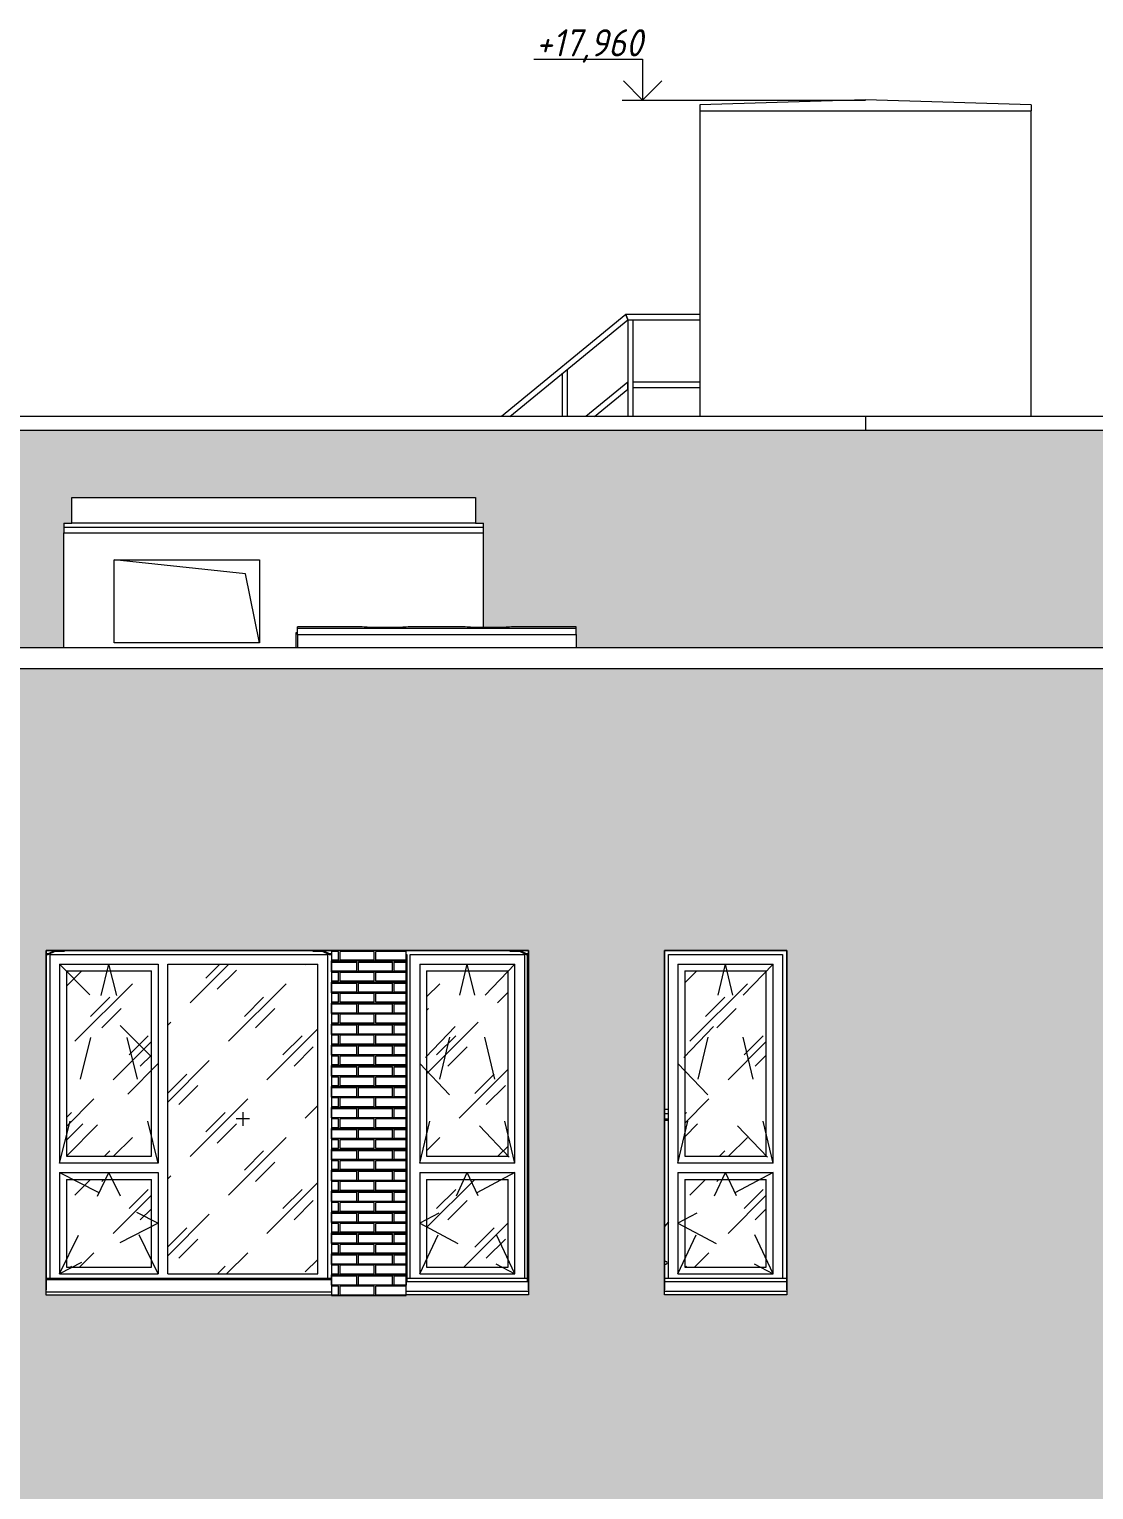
# Model space of a CAD drawing. Header units: millimetres. Extents: x 3914 to 319671, y -18248 to 19136.
# Drawn here: x 100680 to 108514, y 7730 to 18481 of the extents above; entities that cross this region are included whole.
import ezdxf

# ---------------------------------------------------------------- set-up
doc = ezdxf.new("R2010")
doc.units = ezdxf.units.MM
doc.linetypes.add('Штрих', pattern=[635, 317.5, -317.5])
for name, color, linetype, lineweight in [('A-DETL-2', 7, 'Continuous', 5), ('A-DOOR', 7, 'Continuous', 9), ('A-DOOR-1', 7, 'Continuous', 5), ('A-DOOR-FRAM', 7, 'Continuous', 5), ('A-DOOR-HDLN', 7, 'Штрих', 5), ('A-GENM', 7, 'Continuous', 9), ('A-GLAZ', 7, 'Continuous', 9), ('A-GLAZ-1', 7, 'Continuous', 5), ('A-GLAZ-2', 7, 'Штрих', 5), ('A-ROOF', 7, 'Continuous', 9), ('A-WALL', 7, 'Continuous', 5), ('A-WALL-PATT', 7, 'Continuous', 5), ('G-ANNO-DIMS', 7, 'Continuous', 9), ('I-WALL', 7, 'Continuous', 5)]:
    doc.layers.add(name, color=color, linetype=linetype, lineweight=lineweight)
doc.styles.add('ISOCPEUR_I_3', font='isocpeui.ttf', dxfattribs={"width": 0.9, "height": 200})
pattern_1 = [(45, (66990.3, 100), (-282.843, 282.843), [200, -600]), (45, (66790.3, 0), (-282.843, 282.843), [600, -200]), (45, (67190.3, -100), (-282.843, 282.843), [200, -600])]

# ---------------------------------------------------------------- blocks, each defined once
blk = doc.blocks.new('парапет - парапет-18575254-АР2_ТР1_Фасад 1-___')
at = {"layer": 'A-GENM'}
for p, q in [((-418, 13930), (75998, 13930)), ((-411, 13776), (75991, 13776))]:
    blk.add_line(p, q, dxfattribs=at)
blk = doc.blocks.new('Окно_СКБ_1Ст_БезПР - ОК-2__л__900х2500_h__Рекреация-V18-АР2_ТР1_Фасад 1-___')
at = {"layer": 'A-GLAZ-1'}
h = blk.add_hatch(dxfattribs=at)
h.set_pattern_fill('FP_28', color=256, style=0, pattern_type=2)
h.set_pattern_definition(pattern_1)
h.paths.add_polyline_path([(64944, 10185), (65010, 10185), (65010, 11550), (64410, 11550), (64410, 10185)], flags=0)
h = blk.add_hatch(dxfattribs=at)
h.set_pattern_fill('FP_27', color=256, style=0, pattern_type=2)
h.set_pattern_definition(pattern_1)
h.paths.add_polyline_path([(64410, 9370), (65010, 9370), (65010, 10015), (64410, 10015), (64410, 9511)], flags=0)
for p, q in [((65160, 11700), (64260, 11700)), ((64260, 11623), (64260, 11543)), ((64290, 9285), (64290, 11670)), ((64290, 11670), (65130, 11670)), ((65130, 11670), (65130, 9285)), ((65160, 9203), (65160, 11700)), ((64360, 11600), (64360, 10135)), ((64360, 11600), (65060, 11600)), ((64410, 11550), (64410, 10185)), ((64410, 11550), (65010, 11550)), ((65010, 10185), (65010, 11550)), ((65060, 10135), (65060, 11600)), ((64260, 11466), (64260, 11389)), ((64260, 11312), (64260, 11235)), ((64260, 11158), (64260, 11081)), ((64260, 11004), (64260, 10929)), ((64260, 10852), (64260, 10775)), ((64260, 10698), (64260, 10621)), ((64260, 10544), (64260, 10467)), ((64260, 10390), (64260, 10313)), ((64260, 10236), (64260, 10159)), ((65060, 10135), (64360, 10135)), ((64410, 10185), (65010, 10185)), ((64260, 10082), (64260, 10005)), ((64360, 10065), (64360, 9320)), ((64360, 10065), (65060, 10065)), ((64410, 10015), (64410, 9370)), ((64410, 10015), (65010, 10015)), ((65010, 9370), (65010, 10015)), ((65060, 9320), (65060, 10065)), ((64260, 9928), (64260, 9851)), ((64260, 9774), (64260, 9698)), ((64260, 9621), (64260, 9543)), ((64260, 9466), (64260, 9389)), ((64410, 9370), (65010, 9370)), ((64260, 9312), (64260, 9236)), ((64360, 9320), (65060, 9320))]:
    blk.add_line(p, q, dxfattribs=at)
at = {"layer": 'A-GLAZ-2'}
for p, q in [((64360, 10135), (64710, 11600)), ((65060, 11600), (64360, 10867)), ((65060, 10135), (64710, 11600)), ((64360, 10867), (65060, 10135)), ((64360, 9320), (64710, 10065)), ((65060, 10065), (64360, 9693)), ((65060, 9320), (64710, 10065)), ((64360, 9693), (65060, 9320))]:
    blk.add_line(p, q, dxfattribs=at)
blk = doc.blocks.new('Окно_СКБ_2Ст_БезПР - ОК-11__2100х2500_h_-V20-АР2_ТР1_Фасад 1-___')
at = {"layer": 'A-GLAZ-1'}
h = blk.add_hatch(dxfattribs=at)
h.set_pattern_fill('FP_27', color=256, style=0, pattern_type=2)
h.set_pattern_definition(pattern_1)
h.paths.add_polyline_path([(61760, 10185), (62385, 10185), (62385, 11550), (61760, 11550), (61760, 10810)], flags=0)
h = blk.add_hatch(dxfattribs=at)
h.set_pattern_fill('FP_27', color=256, style=0, pattern_type=2)
h.set_pattern_definition(pattern_1)
h.paths.add_polyline_path([(62505, 9320), (63610, 9320), (63610, 11600), (62505, 11600), (62505, 9326)], flags=0)
h = blk.add_hatch(dxfattribs=at)
h.set_pattern_fill('FP_27', color=256, style=0, pattern_type=2)
h.set_pattern_definition(pattern_1)
h.paths.add_polyline_path([(62262, 9370), (62385, 9370), (62385, 10015), (61760, 10015), (61760, 9370), (61879, 9370)], flags=0)
for p, q in [((61610, 11700), (61610, 9203)), ((63710, 11700), (61610, 11700)), ((61640, 9285), (61640, 11670)), ((61640, 11670), (63680, 11670)), ((63680, 11670), (63680, 9285)), ((63710, 11543), (63710, 11623)), ((61710, 11600), (61710, 10135)), ((61710, 11600), (62435, 11600)), ((61760, 11550), (61760, 10185)), ((61760, 11550), (62385, 11550)), ((62385, 10185), (62385, 11550)), ((62435, 11600), (62435, 10135)), ((62505, 9320), (62505, 11600)), ((62505, 11600), (63610, 11600)), ((63610, 9320), (63610, 11600)), ((63710, 11389), (63710, 11466)), ((63710, 11235), (63710, 11312)), ((63710, 11081), (63710, 11158)), ((63710, 10929), (63710, 11004)), ((63710, 10775), (63710, 10852)), ((63710, 10621), (63710, 10698)), ((63710, 10467), (63710, 10544)), ((63108, 10460), (63008, 10460)), ((63058, 10510), (63058, 10410)), ((63710, 10313), (63710, 10390)), ((63710, 10159), (63710, 10236)), ((62435, 10135), (61710, 10135)), ((61760, 10185), (62385, 10185)), ((61710, 10065), (61710, 9320)), ((61710, 10065), (62435, 10065)), ((61760, 10015), (61760, 9370)), ((61760, 10015), (62385, 10015)), ((62385, 9370), (62385, 10015)), ((62435, 10065), (62435, 9320)), ((63710, 10005), (63710, 10082)), ((63710, 9851), (63710, 9928)), ((63710, 9698), (63710, 9774)), ((63710, 9543), (63710, 9621)), ((63710, 9389), (63710, 9466)), ((61760, 9370), (62385, 9370)), ((61710, 9320), (62435, 9320)), ((62505, 9320), (63610, 9320)), ((63710, 9236), (63710, 9312))]:
    blk.add_line(p, q, dxfattribs=at)
at = {"layer": 'A-GLAZ-2'}
for p, q in [((61710, 10135), (62073, 11600)), ((61710, 11600), (62435, 10867)), ((62435, 10135), (62073, 11600)), ((62435, 10867), (61710, 10135)), ((61710, 9320), (62073, 10065)), ((61710, 10065), (62435, 9692)), ((62435, 9320), (62073, 10065)), ((62435, 9692), (61710, 9320))]:
    blk.add_line(p, q, dxfattribs=at)
blk = doc.blocks.new('Дверь_СКБ_1Ст_Внутренняя_БезПР - СОШ_Д-07_Дв_950x2100h_С_У мужской_ С_У женский-V38-АР2_ТР1_Фасад 1-___')
at = {"layer": 'A-DOOR'}
for p, q in [((66170, 9411), (66160, 9411)), ((66160, 9391), (66170, 9391))]:
    blk.add_line(p, q, dxfattribs=at)
blk.add_arc((66170, 9401), 10, 270, 90, dxfattribs=at)
at = {"layer": 'A-DOOR-1'}
blk.add_line((66190, 9703), (66160, 9667), dxfattribs=at)
at = {"layer": 'A-DOOR-FRAM'}
for p, q in [((66190, 10530), (66160, 10530)), ((66160, 10460), (66190, 10460)), ((66160, 10450), (66190, 10450))]:
    blk.add_line(p, q, dxfattribs=at)
at = {"layer": 'A-DOOR-HDLN'}
blk.add_line((66160, 10500), (66190, 10500), dxfattribs=at)
blk.add_line((66160, 10500), (66190, 10500), dxfattribs=at)
blk = doc.blocks.new('Окно_СКБ_1Ст_БезПР - ОК-2__л__900х2500_h__Рекреация-V71-АР2_ТР1_Фасад 1-___')
at = {"layer": 'A-GLAZ-1'}
h = blk.add_hatch(dxfattribs=at)
h.set_pattern_fill('FP_28', color=256, style=0, pattern_type=2)
h.set_pattern_definition(pattern_1)
h.paths.add_polyline_path([(66476, 10185), (66910, 10185), (66910, 11550), (66310, 11550), (66310, 10185)], flags=0)
h = blk.add_hatch(dxfattribs=at)
h.set_pattern_fill('FP_27', color=256, style=0, pattern_type=2)
h.set_pattern_definition(pattern_1)
h.paths.add_polyline_path([(66476, 9370), (66910, 9370), (66910, 10015), (66310, 10015), (66310, 9370)], flags=0)
for p, q in [((66160, 11700), (66160, 9203)), ((67060, 11700), (66160, 11700)), ((66190, 9285), (66190, 11670)), ((66190, 11670), (67030, 11670)), ((67030, 11670), (67030, 9285)), ((67060, 9203), (67060, 11700)), ((66260, 11600), (66260, 10135)), ((66260, 11600), (66960, 11600)), ((66310, 11550), (66310, 10185)), ((66310, 11550), (66910, 11550)), ((66910, 10185), (66910, 11550)), ((66960, 10135), (66960, 11600)), ((66960, 10135), (66260, 10135)), ((66310, 10185), (66910, 10185)), ((66260, 10065), (66260, 9320)), ((66260, 10065), (66960, 10065)), ((66310, 10015), (66310, 9370)), ((66310, 10015), (66910, 10015)), ((66910, 9370), (66910, 10015)), ((66960, 9320), (66960, 10065)), ((66310, 9370), (66910, 9370)), ((66260, 9320), (66960, 9320))]:
    blk.add_line(p, q, dxfattribs=at)
at = {"layer": 'A-GLAZ-2'}
for p, q in [((66260, 10135), (66610, 11600)), ((66960, 11600), (66260, 10867)), ((66960, 10135), (66610, 11600)), ((66260, 10867), (66960, 10135)), ((66260, 9320), (66610, 10065)), ((66960, 10065), (66260, 9693)), ((66960, 9320), (66610, 10065)), ((66260, 9693), (66960, 9320))]:
    blk.add_line(p, q, dxfattribs=at)
blk = doc.blocks.new('ОП_Труба - ОП_Труба 40x40x4_Угловая-30603759-АР2_ТР1_Фасад 1-___')
at = {"layer": 'A-GENM'}
for p, q in [((65407, 15944), (65407, 15630)), ((65439, 15970), (65415, 15950)), ((65447, 15630), (65447, 15976))]:
    blk.add_line(p, q, dxfattribs=at)
at = {"layer": 'A-GENM', "flags": 128}
for points in [[(65415, 15950), (65413, 15949), (65412, 15947), (65410, 15946), (65409, 15945), (65408, 15944), (65407, 15944), (65407, 15944)], [(65447, 15976), (65447, 15976), (65446, 15976), (65445, 15975), (65444, 15974), (65443, 15973), (65441, 15971), (65439, 15970)]]:
    blk.add_lwpolyline(points, dxfattribs=at)
blk = doc.blocks.new('ОП_Поручень_Наклонный - ОП_Поручень_Наклонный-30603760-АР2_ТР1_Фасад 1-___')
at = {"layer": 'A-GENM'}
for p, q in [((65877, 16381), (64961, 15630)), ((65889, 16349), (65880, 16373)), ((65024, 15630), (65891, 16341))]:
    blk.add_line(p, q, dxfattribs=at)
at = {"layer": 'A-GENM', "flags": 128}
for points in [[(65880, 16373), (65879, 16374), (65879, 16376), (65878, 16378), (65878, 16379), (65877, 16380), (65877, 16380), (65877, 16381)], [(65891, 16341), (65891, 16341), (65891, 16341), (65891, 16342), (65890, 16344), (65890, 16345), (65889, 16347), (65889, 16349)]]:
    blk.add_lwpolyline(points, dxfattribs=at)
blk = doc.blocks.new('ОП_Труба - ОП_Труба 40x40x4_Прямая-30603761-АР2_ТР1_Фасад 1-___')
at = {"layer": 'A-GENM'}
for p, q in [((65891, 16341), (65891, 15630)), ((65891, 16341), (65899, 16341)), ((65899, 16341), (65923, 16341)), ((65923, 16341), (65931, 16341)), ((65931, 15630), (65931, 16341))]:
    blk.add_line(p, q, dxfattribs=at)
blk = doc.blocks.new('ОП_Поручень_Наклонный - ОП_Поручень_Наклонный-30603764-АР2_ТР1_Фасад 1-___')
at = {"layer": 'A-GENM'}
for p, q in [((65891, 15884), (65582, 15630)), ((65645, 15630), (65891, 15832)), ((65891, 15843), (65891, 15874))]:
    blk.add_line(p, q, dxfattribs=at)
at = {"layer": 'A-GENM', "flags": 128}
for points in [[(65891, 15874), (65891, 15876), (65891, 15878), (65891, 15880), (65891, 15882), (65891, 15883), (65891, 15884), (65891, 15884)], [(65891, 15832), (65891, 15832), (65891, 15833), (65891, 15834), (65891, 15836), (65891, 15838), (65891, 15840), (65891, 15843)]]:
    blk.add_lwpolyline(points, dxfattribs=at)
blk = doc.blocks.new('ОП_Поручень_Прямой - ОП_Поручень_Прямой-30603774-АР2_ТР1_Фасад 1-___')
at = {"layer": 'A-GENM'}
for p, q in [((66420, 16381), (65877, 16381)), ((65880, 16373), (65889, 16349)), ((65891, 16341), (66420, 16341))]:
    blk.add_line(p, q, dxfattribs=at)
at = {"layer": 'A-GENM', "flags": 128}
for points in [[(65877, 16381), (65877, 16380), (65877, 16380), (65878, 16379), (65878, 16378), (65879, 16376), (65879, 16374), (65880, 16373)], [(65889, 16349), (65889, 16347), (65890, 16345), (65890, 16344), (65891, 16342), (65891, 16341), (65891, 16341), (65891, 16341)]]:
    blk.add_lwpolyline(points, dxfattribs=at)
blk = doc.blocks.new('ОП_Поручень_Прямой - ОП_Поручень_Прямой-30603775-АР2_ТР1_Фасад 1-___')
at = {"layer": 'A-GENM'}
for p, q in [((66420, 15884), (65931, 15884)), ((65931, 15876), (65931, 15884)), ((65931, 15852), (65931, 15876)), ((65931, 15844), (65931, 15852)), ((65931, 15844), (66420, 15844))]:
    blk.add_line(p, q, dxfattribs=at)
blk = doc.blocks.new('Фахверк_Влож_Уголок - Уголок_Фахверка-V164-АР2_ТР1_Фасад 1-___')
at = {"layer": 'A-GENM'}
for p, q in [((65154, 11670), (65160, 11670)), ((65154, 9259), (65154, 11670))]:
    blk.add_line(p, q, dxfattribs=at)
blk = doc.blocks.new('Фахверк_Влож_Полоса верхняя - Полоса верхняя_Фахверка-V129-АР2_ТР1_Фасад 1-___')
at = {"layer": 'A-GENM'}
for p, q in [((4494, 7500), (4494, 7495)), ((4494, 7495), (4563, 7495)), ((4563, 7495), (4614, 7470)), ((4615, 7475), (4564, 7500)), ((4614, 7470), (4630, 7470)), ((4630, 7475), (4615, 7475))]:
    blk.add_line(p, q, dxfattribs=at)
blk = doc.blocks.new('Фахверк_Влож_Уголок - Уголок_Фахверка-V125-АР2_ТР1_Фасад 1-___')
at = {"layer": 'A-GENM'}
for p, q in [((119330, 7170), (119336, 7170)), ((119336, 7170), (119336, 4759))]:
    blk.add_line(p, q, dxfattribs=at)
blk = doc.blocks.new('Фахверк_Влож_Полоса верхняя - Полоса верхняя_Фахверка-V175-АР2_ТР1_Фасад 1-___')
at = {"layer": 'A-GENM'}
for p, q in [((61625, 11675), (61610, 11675)), ((61610, 11670), (61626, 11670)), ((61676, 11700), (61625, 11675)), ((61626, 11670), (61677, 11695)), ((61677, 11695), (61746, 11695)), ((61746, 11695), (61746, 11700))]:
    blk.add_line(p, q, dxfattribs=at)
blk = doc.blocks.new('Фартук_СКБ_Полоса - Ф1_860 мм_Стена 650 мм-31996410-АР2_ТР1_Фасад 1-___')
at = {"layer": 'A-GENM'}
for p, q in [((67641, 15630), (67641, 15530)), ((70280, 15630), (67641, 15630)), ((67641, 15530), (70280, 15530))]:
    blk.add_line(p, q, dxfattribs=at)
blk = doc.blocks.new('Фартук_СКБ_Полоса - Ф1_860 мм_ПЭ-1450-34561121-АР2_ТР1_Фасад 1-___')
at = {"layer": 'A-GENM'}
for p, q in [((67640, 15630), (41881, 15630)), ((67640, 15630), (67640, 15530)), ((41881, 15530), (67640, 15530))]:
    blk.add_line(p, q, dxfattribs=at)
blk = doc.blocks.new('AR_Отверстие прямоугольное _в стене__БезПР - AR_Отверстие прямоугольное _в стене__БезПР-35794952-АР2_ТР1_Фасад 1-___')
at = {"layer": 'A-GLAZ-1'}
for p, q in [((63078, 14473), (62110, 14575)), ((63180, 13965), (63078, 14473))]:
    blk.add_line(p, q, dxfattribs=at)
blk = doc.blocks.new('WNW_Отлив - Отлив_металлический-V181-АР2_ТР1_Фасад 1-___')
at = {"layer": 'A-GLAZ-1'}
for p, q in [((35970, 9285), (33870, 9285)), ((35970, 9275), (33870, 9275)), ((33870, 9188), (33870, 9203)), ((33870, 9163), (33870, 9188)), ((33870, 9188), (35970, 9188)), ((35970, 9163), (33870, 9163)), ((35970, 9194), (35970, 9188)), ((35970, 9188), (35970, 9163))]:
    blk.add_line(p, q, dxfattribs=at)
blk = doc.blocks.new('WNW_Отлив - Отлив_металлический-V186-АР2_ТР1_Фасад 1-___')
at = {"layer": 'A-GLAZ-1'}
for p, q in [((65154, 9285), (64266, 9285)), ((65154, 9260), (64266, 9260)), ((64260, 9191), (64260, 9196)), ((64260, 9166), (64260, 9191)), ((64260, 9191), (65160, 9191)), ((65160, 9166), (64260, 9166)), ((65160, 9203), (65160, 9191)), ((65160, 9191), (65160, 9166))]:
    blk.add_line(p, q, dxfattribs=at)
blk = doc.blocks.new('WNW_Отлив - Отлив_металлический-V187-АР2_ТР1_Фасад 1-___')
at = {"layer": 'A-GLAZ-1'}
for p, q in [((67060, 9285), (66160, 9285)), ((67060, 9260), (66160, 9260)), ((66160, 9191), (66160, 9203)), ((66160, 9166), (66160, 9191)), ((66160, 9191), (67060, 9191)), ((67060, 9166), (66160, 9166)), ((67060, 9203), (67060, 9191)), ((67060, 9191), (67060, 9166))]:
    blk.add_line(p, q, dxfattribs=at)

msp = doc.modelspace()

# ---------------------------------------------------------------- hatches: boundary and pattern name
at = {"layer": 'A-WALL-PATT'}
h = msp.add_hatch(dxfattribs=at)
h.set_pattern_fill('FP_29', color=256, style=0, pattern_type=2)
h.set_pattern_definition([(180, (81353.65, 12591), (-2e-14, -154), [125, -137]), (90, (81353.65, 12526), (-262, 2e-14), [65, -89]), (180, (81353.65, 12526), (-2e-14, -154), [125, -137]), (90, (81365.65, 12526), (-262, 2e-14), [65, -89]), (180, (81490.65, 12526), (-2e-14, -154), [125, -137]), (180, (81490.65, 12591), (-2e-14, -154), [125, -137]), (90, (81234.65, 12603), (-262, 2e-14), [65, -89]), (90, (81484.65, 12603), (-262, 2e-14), [65, -89]), (0, (81234.65, 12603), (0, -154), [250, -12]), (0, (81234.65, 12668), (0, -154), [250, -12])])
h.paths.add_polyline_path([(81473.7, 13930), (82758.7, 13930), (82758.7, 14444), (82878.7, 14447.6), (82878.7, 14664.2), (84038.7, 14664.2), (84038.7, 14447.6), (84158.7, 14444), (84158.7, 13930), (84633.7, 13930), (84633.7, 14082.2), (85103.7, 14082.2), (85109.6, 14080.9), (85147.7, 14078.7), (85233.4, 14077.2), (85340.7, 14077.3), (85433.6, 14079.8), (85453.7, 14082.2), (85863.7, 14082.2), (85869.6, 14080.9), (85907.7, 14078.7), (85993.4, 14077.2), (86100.7, 14077.3), (86193.7, 14079.8), (86193.7, 14379.6), (86313.7, 14379.6), (86313.7, 14589.2), (87473.7, 14589.2), (87473.7, 14379.6), (87593.7, 14379.6), (87593.7, 13930), (88033.7, 13930), (88033.7, 14994.1), (88093.7, 14994.1), (88093.7, 15185), (93143.7, 15185), (93143.7, 14994.1), (93203.7, 14994.1), (93203.7, 13930), (93753.7, 13930), (93753.7, 14082.2), (94223.7, 14082.2), (94229.6, 14080.9), (94267.7, 14078.7), (94353.4, 14077.2), (94460.7, 14077.3), (94553.6, 14079.8), (94573.7, 14082.2), (94983.7, 14082.2), (94989.6, 14080.9), (95027.7, 14078.7), (95113.4, 14077.2), (95220.7, 14077.3), (95313.6, 14079.8), (95344.4, 14082.2), (95803.7, 14082.2), (95803.7, 13930), (98288.7, 13930), (98288.7, 14178.1), (98268.7, 14178.1), (98269.7, 14203.2), (98334.1, 14210), (98307.9, 14210.9), (98305.3, 14212.1), (98334.1, 14273.7), (98309.8, 14273.7), (98305.3, 14275.9), (98334.1, 14337.5), (98309.8, 14337.5), (98305.3, 14339.6), (98339.1, 14412.1), (99508.2, 14412.1), (99542, 14339.6), (99537.5, 14337.5), (99513.3, 14337.5), (99542, 14275.9), (99537.5, 14273.7), (99513.3, 14273.7), (99542, 14212.1), (99537.5, 14210), (99513.2, 14210), (99578.7, 14203.1), (99578.7, 14178.1), (99558.7, 14178.1), (99558.7, 13930), (100933.7, 13930), (100933.7, 14845.2), (100993.7, 14845.2), (100993.7, 15035), (103963.7, 15035), (103963.7, 14845.2), (104023.7, 14845.2), (104023.7, 14077.1), (104120.7, 14077.3), (104213.6, 14079.8), (104244.4, 14082.2), (104703.7, 14082.2), (104703.7, 13930), (108973.7, 13930), (108973.7, 14369), (109348.7, 14380.3), (109473.7, 14376.5), (109473.7, 15530), (106834.5, 15530), (106833.6, 15530), (81103.7, 15530), (81103.7, 14684.3), (81473.7, 14684.3), (81473.7, 14008.1)])
h.paths.add_polyline_path([(124143.7, 13930), (124143.7, 15530), (110273.7, 15530), (110273.7, 13930), (111360.7, 13930), (112146.7, 13930), (113063.7, 13930), (113063.7, 14253.1), (113043.7, 14253.1), (113044.7, 14278.2), (113109.1, 14285), (113082.9, 14285.9), (113080.3, 14287.1), (113109.1, 14348.7), (113084.8, 14348.7), (113080.3, 14350.9), (113109.1, 14412.5), (113084.8, 14412.5), (113080.3, 14414.6), (113114.1, 14487.1), (114933.2, 14487.1), (114967, 14414.6), (114962.5, 14412.5), (114938.3, 14412.5), (114967, 14350.9), (114962.5, 14348.7), (114938.3, 14348.7), (114967, 14287.1), (114962.5, 14285), (114938.2, 14285), (115003.7, 14278.1), (115003.7, 14253.1), (114983.7, 14253.1), (114983.7, 13930), (124056.8, 13930)])
h.paths.add_polyline_path([(109723.7, 13930), (110210.7, 13930), (110210.7, 14228), (109723.7, 14228), (109723.7, 14008.1)])
h.paths.add_polyline_path([(110210.7, 14246), (110210.7, 14528), (109536.7, 14528), (109536.7, 14374.6), (109723.7, 14369), (109723.7, 14246)])
h.paths.add_polyline_path([(99506.7, 14420), (98307, 14420.6), (98304.2, 14423.4), (98303.7, 14426), (98303.7, 14450), (98253.7, 14450), (98253.7, 14500), (98923.7, 14558.6), (99593.7, 14500), (99593.7, 14450), (99543.7, 14450), (99543.1, 14423.4), (99540.3, 14420.6), (99537.7, 14420)], flags=16)
h.paths.add_polyline_path([(113118.7, 14495), (113082, 14495.6), (113079.2, 14498.4), (113078.7, 14501), (113078.7, 14525), (113028.7, 14526), (113029.7, 14575.1), (113515.1, 14616.6), (114555.1, 14615.6), (115018.7, 14574.1), (115017.7, 14525), (114968.7, 14525), (114968.1, 14498.4), (114965.3, 14495.6), (114962.7, 14495), (113330.9, 14495)], flags=16)
h.paths.add_polyline_path([(110210.7, 14546), (110210.7, 14828), (109536.7, 14828), (109536.7, 14546)])
h.paths.add_polyline_path([(110210.7, 14846), (110210.7, 15128), (109536.7, 15128), (109536.7, 14846), (109883.3, 14846)])
h.paths.add_polyline_path([(110210.7, 15146), (110210.7, 15428), (109536.7, 15428), (109536.7, 15146), (109883.3, 15146)])
h.paths.add_polyline_path([(109536.7, 15446), (110210.7, 15446), (110210.7, 15530), (109536.7, 15530)])
h = msp.add_hatch(dxfattribs=at)
h.set_pattern_fill('FP_20', color=256, style=0, pattern_type=2)
h.set_pattern_definition([(180, (115012.63, 8458), (-2e-14, -154), [125, -137]), (90, (115012.63, 8393), (-262, 2e-14), [65, -89]), (180, (115012.63, 8393), (-2e-14, -154), [125, -137]), (90, (115024.63, 8393), (-262, 2e-14), [65, -89]), (180, (115149.63, 8393), (-2e-14, -154), [125, -137]), (180, (115149.63, 8458), (-2e-14, -154), [125, -137]), (90, (114893.63, 8470), (-262, 2e-14), [65, -89]), (90, (115143.63, 8470), (-262, 2e-14), [65, -89]), (0, (114893.63, 8470), (0, -154), [250, -12]), (0, (114893.63, 8535), (0, -154), [250, -12])])
h.paths.add_polyline_path([(95820.7, 8400), (114893.7, 8400), (114893.7, 13776), (95820.7, 13776), (95820.7, 11748), (97003.7, 11748), (97003.7, 11700), (100103.7, 11700), (100103.7, 9163), (97003.7, 9164), (97003.7, 9200), (95820.7, 9200), (95820.7, 8533.1)], flags=0)
h.paths.add_polyline_path([(103066.1, 9159.4), (102903.7, 9159.4), (102903.7, 9163), (100803.7, 9164), (100803.7, 11700), (104353.7, 11700), (104353.7, 9166), (103453.7, 9166), (103453.7, 9159.4)], flags=0)
h.paths.add_polyline_path([(110753.7, 9166), (109853.7, 9167), (109853.7, 11700), (110753.7, 11700), (110753.7, 9167)], flags=0)
h.paths.add_polyline_path([(106253.7, 9166), (105353.7, 9167), (105353.7, 11700), (106253.7, 11700), (106253.7, 9167)], flags=0)
h = msp.add_hatch(dxfattribs=at)
h.set_pattern_fill('FP_57', color=256, style=0, pattern_type=2)
h.set_pattern_definition([(180, (103480.6, 8458.23), (-2e-14, -154), [125, -137]), (90, (103480.6, 8393.23), (-262, 2e-14), [65, -89]), (180, (103480.6, 8393.23), (-2e-14, -154), [125, -137]), (90, (103492.6, 8393.23), (-262, 2e-14), [65, -89]), (180, (103617.6, 8393.23), (-2e-14, -154), [125, -137]), (180, (103617.6, 8458.23), (-2e-14, -154), [125, -137]), (90, (103361.6, 8470.23), (-262, 2e-14), [65, -89]), (90, (103611.6, 8470.23), (-262, 2e-14), [65, -89]), (0, (103361.6, 8470.23), (0, -154), [250, -12]), (0, (103361.6, 8535.23), (0, -154), [250, -12])])
h.paths.add_polyline_path([(102903.7, 9159.4), (103453.7, 9159.4), (103453.7, 9236.4), (102903.7, 9236.4), (102903.7, 9163)], flags=0)
h.paths.add_polyline_path([(103453.7, 9312.1), (103453.7, 9389.1), (102903.7, 9389.1), (102903.7, 9312.1)], flags=0)
h.paths.add_polyline_path([(103371.2, 9466), (103453.7, 9466), (103453.7, 9543), (102903.7, 9543), (102903.7, 9466)], flags=0)
h.paths.add_polyline_path([(103453.7, 9620.5), (103453.7, 9697.5), (102903.7, 9697.5), (102903.7, 9620.5), (103371.2, 9620.5)], flags=0)
h.paths.add_polyline_path([(102903.7, 9774), (103453.7, 9774), (103453.7, 9851), (102903.7, 9851)], flags=0)
h.paths.add_polyline_path([(102903.7, 9927.8), (103453.7, 9927.8), (103453.7, 10004.8), (102903.7, 10004.8)], flags=0)
h.paths.add_polyline_path([(102903.7, 10081.9), (103453.7, 10081.9), (103453.7, 10158.9), (102903.7, 10158.9), (102903.7, 10097.4)], flags=0)
h.paths.add_polyline_path([(102903.7, 10235.9), (103453.7, 10235.9), (103453.7, 10312.9), (102903.7, 10312.9)], flags=0)
h.paths.add_polyline_path([(103371.2, 10390.1), (103453.7, 10390.1), (103453.7, 10467.1), (102903.7, 10467.1), (102903.7, 10390.1)], flags=0)
h.paths.add_polyline_path([(103371.2, 10543.5), (103453.7, 10543.5), (103453.7, 10620.5), (102903.7, 10620.5), (102903.7, 10543.5)], flags=0)
h.paths.add_polyline_path([(103371.2, 10698.1), (103453.7, 10698.1), (103453.7, 10775.1), (102903.7, 10775.1), (102903.7, 10698.1)], flags=0)
h.paths.add_polyline_path([(103371.2, 10852.1), (103453.7, 10852.1), (103453.7, 10929.1), (102903.7, 10929.1), (102903.7, 10852.1)], flags=0)
h.paths.add_polyline_path([(103453.7, 11004.1), (103453.7, 11081.1), (102903.7, 11081.1), (102903.7, 11004.1), (103371.2, 11004.1)], flags=0)
h.paths.add_polyline_path([(103453.7, 11158.1), (103453.7, 11235.1), (102903.7, 11235.1), (102903.7, 11158.1), (103371.2, 11158.1)], flags=0)
h.paths.add_polyline_path([(103371.2, 11312.1), (103453.7, 11312.1), (103453.7, 11389.1), (102903.7, 11389.1), (102903.7, 11312.1)], flags=0)
h.paths.add_polyline_path([(103371.2, 11466.1), (103453.7, 11466.1), (103453.7, 11543.1), (102903.7, 11543.1), (102903.7, 11466.1)], flags=0)
h.paths.add_polyline_path([(102903.7, 11623), (103453.7, 11623), (103453.7, 11700), (102903.7, 11700), (102903.7, 11661.7)], flags=0)
h = msp.add_hatch(dxfattribs=at)
h.set_pattern_fill('FP_33', color=256, style=0, pattern_type=2)
h.set_pattern_definition([(180, (115011.84, 8457.25), (-2e-14, -154), [125, -137]), (90, (115011.84, 8392.25), (-262, 2e-14), [65, -89]), (180, (115011.84, 8392.25), (-2e-14, -154), [125, -137]), (90, (115023.84, 8392.25), (-262, 2e-14), [65, -89]), (180, (115148.84, 8392.25), (-2e-14, -154), [125, -137]), (180, (115148.84, 8457.25), (-2e-14, -154), [125, -137]), (90, (114892.84, 8469.25), (-262, 2e-14), [65, -89]), (90, (115142.84, 8469.25), (-262, 2e-14), [65, -89]), (0, (114892.84, 8469.25), (0, -154), [250, -12]), (0, (114892.84, 8534.25), (0, -154), [250, -12])])
h.paths.add_polyline_path([(103453.7, 9236.4), (103453.7, 9312.1), (102903.7, 9312.1), (102903.7, 9236.4)], flags=0)
h.paths.add_polyline_path([(103453.7, 9389.1), (103453.7, 9466), (102903.7, 9466), (102903.7, 9389.1), (103371.2, 9389.1)], flags=0)
h.paths.add_polyline_path([(103453.7, 9543), (103453.7, 9620.5), (102903.7, 9620.5), (102903.7, 9543), (103371.2, 9543)], flags=0)
h.paths.add_polyline_path([(103453.7, 9697.5), (103453.7, 9774), (102903.7, 9774), (102903.7, 9697.5), (103371.2, 9697.5)], flags=0)
h.paths.add_polyline_path([(102903.7, 9851), (103453.7, 9851), (103453.7, 9927.8), (102903.7, 9927.8)], flags=0)
h.paths.add_polyline_path([(102903.7, 10004.8), (103453.7, 10004.8), (103453.7, 10081.9), (102903.7, 10081.9)], flags=0)
h.paths.add_polyline_path([(102903.7, 10158.9), (103453.7, 10158.9), (103453.7, 10235.9), (102903.7, 10235.9)], flags=0)
h.paths.add_polyline_path([(102903.7, 10312.9), (103453.7, 10312.9), (103453.7, 10390.1), (102903.7, 10390.1)], flags=0)
h.paths.add_polyline_path([(102903.7, 10467.1), (103453.7, 10467.1), (103453.7, 10543.5), (102903.7, 10543.5)], flags=0)
h.paths.add_polyline_path([(103371.2, 10620.5), (103453.7, 10620.5), (103453.7, 10698.1), (102903.7, 10698.1), (102903.7, 10620.5)], flags=0)
h.paths.add_polyline_path([(102903.7, 10775.1), (103453.7, 10775.1), (103453.7, 10852.1), (102903.7, 10852.1)], flags=0)
h.paths.add_polyline_path([(102903.7, 10929.1), (103453.7, 10929.1), (103453.7, 11004.1), (102903.7, 11004.1)], flags=0)
h.paths.add_polyline_path([(103453.7, 11081.1), (103453.7, 11158.1), (102903.7, 11158.1), (102903.7, 11081.1), (103371.2, 11081.1)], flags=0)
h.paths.add_polyline_path([(102903.7, 11235.1), (103453.7, 11235.1), (103453.7, 11312.1), (102903.7, 11312.1)], flags=0)
h.paths.add_polyline_path([(102903.7, 11389.1), (103453.7, 11389.1), (103453.7, 11466.1), (102903.7, 11466.1)], flags=0)
h.paths.add_polyline_path([(102903.7, 11543.1), (103453.7, 11543.1), (103453.7, 11623), (102903.7, 11623)], flags=0)
h = msp.add_hatch(dxfattribs=at)
h.set_pattern_fill('FP_19', color=256, style=0, pattern_type=2)
h.set_pattern_definition([(180, (115143.65, 4223.5), (-2e-14, -154), [125, -137]), (90, (115143.65, 4158.5), (-262, 2e-14), [65, -89]), (180, (115143.65, 4158.5), (-2e-14, -154), [125, -137]), (90, (115155.65, 4158.5), (-262, 2e-14), [65, -89]), (180, (115280.65, 4158.5), (-2e-14, -154), [125, -137]), (180, (115280.65, 4223.5), (-2e-14, -154), [125, -137]), (90, (115024.65, 4235.5), (-262, 2e-14), [65, -89]), (90, (115274.65, 4235.5), (-262, 2e-14), [65, -89]), (0, (115024.65, 4235.5), (0, -154), [250, -12]), (0, (115024.65, 4300.5), (0, -154), [250, -12])])
h.paths.add_polyline_path([(38833.7, 4200), (114893.7, 4200), (114893.7, 8400), (38833.7, 8400), (38833.7, 4231.4)], flags=0)
h.paths.add_polyline_path([(67036, 4963), (65603.4, 4964), (65603.4, 7500), (68282.7, 7500), (68282.7, 7502.9), (68359.7, 7502.5), (68359.7, 5001.8), (68283.4, 5001.8), (68283.4, 4963), (67363, 4963)], flags=0)
h.paths.add_polyline_path([(48975.8, 4963), (47453.7, 4964), (47453.7, 7500), (55303.7, 7500), (55303.7, 4963), (52203.7, 4964), (52203.7, 5000), (50553.7, 4999), (50553.7, 4963), (50011.6, 4963)], flags=0)
h.paths.add_polyline_path([(70660.3, 4963), (70103.7, 4964), (70103.7, 5000), (68403.7, 5000), (68403.7, 7500), (68436.7, 7501.1), (68436.7, 7502.9), (68513.7, 7502.9), (68513.7, 7500), (68590.7, 7500), (68590.7, 7502.9), (68667.7, 7502.9), (68667.7, 7500), (68744.7, 7500), (68744.7, 7502.9), (68821.7, 7502.9), (68821.7, 7500), (68898.7, 7500), (68898.7, 7502.9), (68975.7, 7502.9), (68975.7, 7500), (69052.7, 7500), (69052.7, 7502.9), (69129.7, 7502.9), (69129.7, 7500), (69206.7, 7500), (69206.7, 7502.9), (69283.7, 7502.9), (69283.7, 7500), (69360.7, 7500), (69360.7, 7502.9), (69437.7, 7502.9), (69437.7, 7500), (69514.7, 7500), (69514.7, 7502.9), (69591.7, 7502.9), (69591.7, 7500), (69668.7, 7500), (69668.7, 7502.9), (69745.7, 7502.9), (69745.7, 7500), (69822.7, 7500), (69822.7, 7502.9), (69899.7, 7502.9), (69899.7, 7500), (69976.7, 7500), (69976.7, 7502.9), (70053.7, 7502.9), (70053.7, 7500), (73963.7, 7500), (73963.7, 4966), (73063.7, 4967), (73063.7, 4999.9), (72203.7, 4999.9), (72203.7, 4963), (71193.6, 4963)], flags=0)
h.paths.add_polyline_path([(46311.1, 4963), (44573.7, 4964), (44572.8, 4999.9), (43823.7, 4999.9), (43823.7, 4966), (42923.7, 4967), (42923.7, 7500), (46673.7, 7500), (46673.7, 4963)], flags=0)
h.paths.add_polyline_path([(99540.6, 4963), (98003.7, 4964), (98003.7, 4999.9), (97253.7, 4999.9), (97253.7, 4966), (96353.7, 4967), (96353.7, 7500), (100103.7, 7500), (100103.7, 4963)], flags=0)
h.paths.add_polyline_path([(85750.2, 4963), (84503.7, 4964), (84503.7, 5000), (83753.7, 5000), (83753.7, 4966), (82853.7, 4967), (82853.7, 7500), (86686.2, 7500), (86686.2, 7502.9), (86763.2, 7502.9), (86763.2, 7500), (86840.2, 7500), (86840.2, 7502.9), (86917.2, 7502.9), (86917.2, 7500), (86994.2, 7500), (86994.2, 7502.9), (87071.2, 7502.9), (87071.2, 7500), (87148.2, 7500), (87148.2, 7502.9), (87225.2, 7502.9), (87225.2, 7500), (87302.2, 7500), (87302.2, 7502.9), (87379.2, 7502.9), (87379.2, 7500), (87456.2, 7500), (87456.2, 7502.9), (87533.2, 7502.9), (87533.2, 7500), (87610.2, 7500), (87610.2, 7502.9), (87687.2, 7502.9), (87687.2, 7500), (87764.2, 7500), (87764.2, 7502.9), (87841.2, 7502.9), (87841.2, 7500), (87918.2, 7500), (87918.2, 7502.9), (87995.2, 7502.9), (87995.2, 7500), (91103.7, 7500), (91103.7, 4963), (88003.7, 4964), (88003.7, 5000), (86603.7, 5000), (86603.7, 4963), (85909.2, 4963)], flags=0)
h.paths.add_polyline_path([(76556.6, 4963), (75083.7, 4964), (75083.7, 7500), (77832.2, 7500), (77832.2, 7502.9), (77909.2, 7502.9), (77909.2, 7500), (77986.2, 7500), (77986.2, 7502.9), (78063.2, 7502.9), (78063.2, 7500), (78140.2, 7500), (78140.2, 7502.9), (78217.2, 7502.9), (78217.2, 7500), (78294.2, 7500), (78294.2, 7502.9), (78371.2, 7502.9), (78371.2, 7500), (78448.2, 7500), (78448.2, 7502.9), (78525.2, 7502.9), (78525.2, 7500), (78602.2, 7500), (78602.2, 7502.9), (78679.2, 7502.9), (78679.2, 7500), (81853.7, 7500), (81853.7, 4963), (78753.7, 4964), (78753.7, 5000), (77683.7, 5000), (77683.7, 4993.5), (77618.7, 4993.5), (77618.7, 5000), (77541.7, 5000), (77541.7, 4993.5), (77476.7, 4993.8), (77476.7, 5000), (77387.7, 5000), (77387.7, 4993.5), (77322.7, 4993.5), (77322.7, 5000), (77248.7, 5000), (77248.7, 4993.5), (77183.7, 4993.5), (77183.7, 4963)], flags=0)
h.paths.add_polyline_path([(93539.2, 4963), (92503.7, 4964), (92503.7, 7500), (95483.7, 7500), (95483.7, 4963), (94177.6, 4963)], flags=0)
h.paths.add_polyline_path([(104353.7, 4963), (101253.7, 4964), (101253.7, 7500), (106253.7, 7500), (106253.7, 4966), (105353.7, 4967), (105353.7, 4999.9), (104353.7, 4999.9), (104353.7, 4964)], flags=0)
h.paths.add_polyline_path([(58169.4, 4963), (58003.7, 4964), (58003.7, 4999.9), (57353.7, 4999.9), (57353.7, 4966), (56453.7, 4967), (56453.7, 7500), (60803.7, 7500), (60803.7, 4963), (58935.5, 4963)], flags=0)
h.paths.add_polyline_path([(62766.2, 4963), (61923.7, 4964), (61923.7, 7500), (64023.7, 7500), (64023.7, 4963), (62858.6, 4963)], flags=0)
h.paths.add_polyline_path([(110067.9, 4966), (109853.7, 4967), (109853.7, 7500), (110753.7, 7500), (110753.7, 4966), (110266.4, 4966)], flags=0)

# ---------------------------------------------------------------- linework, layer by layer
at = {"layer": 'A-DETL-2'}
for p, q in [((104393.7, 18259.6), (105193.7, 18259.6)), ((105193.7, 18259.6), (105193.7, 17959.6)), ((105193.7, 17959.6), (105052.2, 18101)), ((105193.7, 17959.6), (105335.1, 18101)), ((105043.7, 17959.6), (106833.7, 17959.6))]:
    msp.add_line(p, q, dxfattribs=at)
at = {"layer": 'A-ROOF'}
for p, q in [((106833.7, 17960.6), (105613.7, 17924)), ((108053.7, 17924), (106833.7, 17960.6)), ((105613.7, 17924), (105613.7, 17880)), ((105613.7, 17880), (108053.7, 17880)), ((108053.7, 17924), (108053.7, 17880)), ((100933.7, 14845.2), (100933.7, 14775)), ((104023.7, 14775), (104023.7, 14845.2)), ((104023.7, 14814), (100933.7, 14814)), ((100933.7, 14775), (104023.7, 14775)), ((102653.7, 14025), (102653.7, 14082.2)), ((103123.7, 14082.2), (102653.7, 14082.2)), ((104703.7, 14069), (102653.7, 14069)), ((102653.7, 14025), (104703.7, 14025)), ((103883.7, 14082.2), (103473.7, 14082.2)), ((104703.7, 14082.2), (104233.7, 14082.2)), ((104703.7, 14025), (104703.7, 14082.2))]:
    msp.add_line(p, q, dxfattribs=at)
at = {"layer": 'A-ROOF', "flags": 128}
for points in [[(103473.7, 14082.2), (103468.6, 14080.9), (103453.6, 14079.8), (103429.6, 14078.7), (103398.1, 14077.9), (103360.7, 14077.3), (103319.7, 14077), (103277.6, 14077), (103236.6, 14077.3), (103199.2, 14077.9), (103167.7, 14078.7), (103143.7, 14079.8), (103128.7, 14080.9), (103123.7, 14082.2)], [(104233.7, 14082.2), (104228.6, 14080.9), (104213.6, 14079.8), (104189.6, 14078.7), (104158.1, 14077.9), (104120.7, 14077.3), (104079.7, 14077), (104037.6, 14077), (103996.6, 14077.3), (103959.2, 14077.9), (103927.7, 14078.7), (103903.7, 14079.8), (103888.7, 14080.9), (103883.7, 14082.2)]]:
    msp.add_lwpolyline(points, dxfattribs=at)
at = {"layer": 'A-WALL'}
for p, q in [((105613.7, 17880), (105613.7, 15629.9)), ((108053.7, 15629.9), (108053.7, 17880)), ((100993.7, 14845.2), (100993.7, 15035)), ((100993.7, 15035), (103963.7, 15035)), ((103963.7, 15035), (103963.7, 14845.2)), ((100933.7, 14845.2), (100993.7, 14845.2)), ((103963.7, 14845.2), (104023.7, 14845.2)), ((100933.7, 13930), (100933.7, 14775)), ((104023.7, 14077.1), (104023.7, 14775)), ((101303.7, 13965), (101303.7, 14575)), ((101303.7, 14575), (102373.7, 14575)), ((102373.7, 14575), (102373.7, 13965)), ((102643.7, 13930), (102643.7, 14040)), ((102643.7, 14040), (102653.7, 14040)), ((102653.7, 14025), (102653.7, 13930)), ((104703.7, 14025), (104703.7, 13930)), ((102373.7, 13965), (101303.7, 13965)), ((100803.7, 9202.5), (100803.7, 11700)), ((100803.7, 11700), (102903.7, 11700)), ((102903.7, 11623), (102903.7, 11543.1)), ((103453.7, 11700), (104353.7, 11700)), ((103453.7, 11543.1), (103453.7, 11623)), ((104353.7, 11700), (104353.7, 9202.5)), ((105353.7, 11700), (106253.7, 11700)), ((105353.7, 9202.5), (105353.7, 11700)), ((106253.7, 11700), (106253.7, 9202.5)), ((102903.7, 11466.1), (102903.7, 11389.1)), ((103453.7, 11389.1), (103453.7, 11466.1)), ((102903.7, 11312.1), (102903.7, 11235.1)), ((103453.7, 11235.1), (103453.7, 11312.1)), ((102903.7, 11158.1), (102903.7, 11081.1)), ((103453.7, 11081.1), (103453.7, 11158.1)), ((102903.7, 11004.1), (102903.7, 10929.1)), ((103453.7, 10929.1), (103453.7, 11004.1)), ((102903.7, 10852.1), (102903.7, 10775.1)), ((103453.7, 10775.1), (103453.7, 10852.1)), ((102903.7, 10698.1), (102903.7, 10620.5)), ((103453.7, 10620.5), (103453.7, 10698.1)), ((102903.7, 10543.5), (102903.7, 10467.1)), ((103453.7, 10467.1), (103453.7, 10543.5)), ((102903.7, 10390.1), (102903.7, 10312.9)), ((103453.7, 10312.9), (103453.7, 10390.1)), ((102903.7, 10235.9), (102903.7, 10158.9)), ((103453.7, 10158.9), (103453.7, 10235.9)), ((102903.7, 10081.9), (102903.7, 10004.8)), ((103453.7, 10004.8), (103453.7, 10081.9)), ((102903.7, 9927.8), (102903.7, 9851)), ((103453.7, 9851), (103453.7, 9927.8)), ((102903.7, 9774), (102903.7, 9697.5)), ((103453.7, 9697.5), (103453.7, 9774)), ((102903.7, 9620.5), (102903.7, 9543)), ((103453.7, 9543), (103453.7, 9620.5)), ((102903.7, 9466), (102903.7, 9389.1)), ((103453.7, 9389.1), (103453.7, 9466)), ((102903.7, 9312.1), (102903.7, 9236.4)), ((103453.7, 9236.4), (103453.7, 9312.1))]:
    msp.add_line(p, q, dxfattribs=at)
at = {"layer": 'I-WALL'}
for p, q in [((100993.7, 14847.6), (103963.7, 14847.6)), ((103453.7, 11700), (102903.7, 11700)), ((102903.7, 11700), (102903.7, 11623)), ((102903.7, 11623), (103453.7, 11623)), ((103453.7, 11623), (103453.7, 11700)), ((103453.7, 11543.1), (102903.7, 11543.1)), ((102903.7, 11543.1), (102903.7, 11466.1)), ((103453.7, 11466.1), (103453.7, 11543.1)), ((102903.7, 11466.1), (103453.7, 11466.1)), ((103453.7, 11389.1), (102903.7, 11389.1)), ((102903.7, 11389.1), (102903.7, 11312.1)), ((102903.7, 11312.1), (103453.7, 11312.1)), ((103453.7, 11312.1), (103453.7, 11389.1)), ((103453.7, 11235.1), (102903.7, 11235.1)), ((102903.7, 11235.1), (102903.7, 11158.1)), ((103453.7, 11158.1), (103453.7, 11235.1)), ((102903.7, 11158.1), (103453.7, 11158.1)), ((103453.7, 11081.1), (102903.7, 11081.1)), ((102903.7, 11081.1), (102903.7, 11004.1)), ((103453.7, 11004.1), (103453.7, 11081.1)), ((102903.7, 11004.1), (103453.7, 11004.1)), ((103453.7, 10929.1), (102903.7, 10929.1)), ((102903.7, 10929.1), (102903.7, 10852.1)), ((103453.7, 10852.1), (103453.7, 10929.1)), ((102903.7, 10852.1), (103453.7, 10852.1)), ((103453.7, 10775.1), (102903.7, 10775.1)), ((102903.7, 10775.1), (102903.7, 10698.1)), ((103453.7, 10698.1), (103453.7, 10775.1)), ((102903.7, 10698.1), (103453.7, 10698.1)), ((103453.7, 10620.5), (102903.7, 10620.5)), ((102903.7, 10620.5), (102903.7, 10543.5)), ((102903.7, 10543.5), (103453.7, 10543.5)), ((103453.7, 10543.5), (103453.7, 10620.5)), ((103453.7, 10467.1), (102903.7, 10467.1)), ((102903.7, 10467.1), (102903.7, 10390.1)), ((103453.7, 10390.1), (103453.7, 10467.1)), ((102903.7, 10390.1), (103453.7, 10390.1)), ((103453.7, 10312.9), (102903.7, 10312.9)), ((102903.7, 10312.9), (102903.7, 10235.9)), ((102903.7, 10235.9), (103453.7, 10235.9)), ((103453.7, 10235.9), (103453.7, 10312.9)), ((103453.7, 10158.9), (102903.7, 10158.9)), ((102903.7, 10158.9), (102903.7, 10081.9)), ((103453.7, 10081.9), (103453.7, 10158.9)), ((102903.7, 10081.9), (103453.7, 10081.9)), ((103453.7, 10004.8), (102903.7, 10004.8)), ((102903.7, 10004.8), (102903.7, 9927.8)), ((103453.7, 9927.8), (103453.7, 10004.8)), ((102903.7, 9927.8), (103453.7, 9927.8)), ((103453.7, 9851), (102903.7, 9851)), ((102903.7, 9851), (102903.7, 9774)), ((103453.7, 9774), (103453.7, 9851)), ((102903.7, 9774), (103453.7, 9774)), ((103453.7, 9697.5), (102903.7, 9697.5)), ((102903.7, 9697.5), (102903.7, 9620.5)), ((103453.7, 9620.5), (103453.7, 9697.5)), ((102903.7, 9620.5), (103453.7, 9620.5)), ((103453.7, 9543), (102903.7, 9543)), ((102903.7, 9543), (102903.7, 9466)), ((102903.7, 9466), (103453.7, 9466)), ((103453.7, 9466), (103453.7, 9543)), ((103453.7, 9389.1), (102903.7, 9389.1)), ((102903.7, 9389.1), (102903.7, 9312.1)), ((103453.7, 9312.1), (103453.7, 9389.1)), ((102903.7, 9312.1), (103453.7, 9312.1)), ((103453.7, 9236.4), (102903.7, 9236.4)), ((102903.7, 9236.4), (102903.7, 9193.8)), ((102903.7, 9163), (102903.7, 9159.4)), ((102903.7, 9159.4), (103453.7, 9159.4)), ((103453.7, 9195.6), (103453.7, 9236.4)), ((103453.7, 9159.4), (103453.7, 9166))]:
    msp.add_line(p, q, dxfattribs=at)

# ---------------------------------------------------------------- block references
at = {"layer": 'A-DOOR'}
msp.add_blockref('Дверь_СКБ_1Ст_Внутренняя_БезПР - СОШ_Д-07_Дв_950x2100h_С_У мужской_ С_У женский-V38-АР2_ТР1_Фасад 1-___', (39193.7, 0), dxfattribs=at)
at = {"layer": 'A-GENM'}
for name, p in [('ОП_Поручень_Наклонный - ОП_Поручень_Наклонный-30603760-АР2_ТР1_Фасад 1-___', (39193.7, 0)), ('ОП_Поручень_Прямой - ОП_Поручень_Прямой-30603774-АР2_ТР1_Фасад 1-___', (39193.7, 0)), ('ОП_Труба - ОП_Труба 40x40x4_Прямая-30603761-АР2_ТР1_Фасад 1-___', (39193.7, 0)), ('ОП_Труба - ОП_Труба 40x40x4_Угловая-30603759-АР2_ТР1_Фасад 1-___', (39193.7, 0)), ('ОП_Поручень_Наклонный - ОП_Поручень_Наклонный-30603764-АР2_ТР1_Фасад 1-___', (39193.7, 0)), ('ОП_Поручень_Прямой - ОП_Поручень_Прямой-30603775-АР2_ТР1_Фасад 1-___', (39193.7, 0)), ('Фартук_СКБ_Полоса - Ф1_860 мм_ПЭ-1450-34561121-АР2_ТР1_Фасад 1-___', (39193.7, 0)), ('Фартук_СКБ_Полоса - Ф1_860 мм_Стена 650 мм-31996410-АР2_ТР1_Фасад 1-___', (39193.7, 0)), ('парапет - парапет-18575254-АР2_ТР1_Фасад 1-___', (39193.7, 0)), ('Фахверк_Влож_Полоса верхняя - Полоса верхняя_Фахверка-V175-АР2_ТР1_Фасад 1-___', (39193.7, 0)), ('Фахверк_Влож_Полоса верхняя - Полоса верхняя_Фахверка-V129-АР2_ТР1_Фасад 1-___', (98273.7, 4200)), ('Фахверк_Влож_Уголок - Уголок_Фахверка-V125-АР2_ТР1_Фасад 1-___', (-15876.3, 4500)), ('Фахверк_Влож_Полоса верхняя - Полоса верхняя_Фахверка-V129-АР2_ТР1_Фасад 1-___', (99723.7, 4200)), ('Фахверк_Влож_Уголок - Уголок_Фахверка-V164-АР2_ТР1_Фасад 1-___', (39193.7, 0))]:
    msp.add_blockref(name, p, dxfattribs=at)
at = {"layer": 'A-GLAZ'}
for name, p in [('AR_Отверстие прямоугольное _в стене__БезПР - AR_Отверстие прямоугольное _в стене__БезПР-35794952-АР2_ТР1_Фасад 1-___', (39193.7, 0)), ('Окно_СКБ_2Ст_БезПР - ОК-11__2100х2500_h_-V20-АР2_ТР1_Фасад 1-___', (39193.7, 0)), ('Окно_СКБ_1Ст_БезПР - ОК-2__л__900х2500_h__Рекреация-V18-АР2_ТР1_Фасад 1-___', (39193.7, 0)), ('Окно_СКБ_1Ст_БезПР - ОК-2__л__900х2500_h__Рекреация-V71-АР2_ТР1_Фасад 1-___', (39193.7, 0)), ('WNW_Отлив - Отлив_металлический-V181-АР2_ТР1_Фасад 1-___', (66933.7, 0)), ('WNW_Отлив - Отлив_металлический-V186-АР2_ТР1_Фасад 1-___', (39193.7, 0)), ('WNW_Отлив - Отлив_металлический-V187-АР2_ТР1_Фасад 1-___', (39193.7, 0))]:
    msp.add_blockref(name, p, dxfattribs=at)

# ---------------------------------------------------------------- texts
at = {"layer": 'G-ANNO-DIMS', "insert": (104407.3, 18480.9), "char_height": 200, "width": 951.33, "attachment_point": 1, "line_spacing_factor": 1.149209, "style": 'ISOCPEUR_I_3'}
msp.add_mtext('+17,960', dxfattribs=at)

doc.saveas('drawing.dxf')
